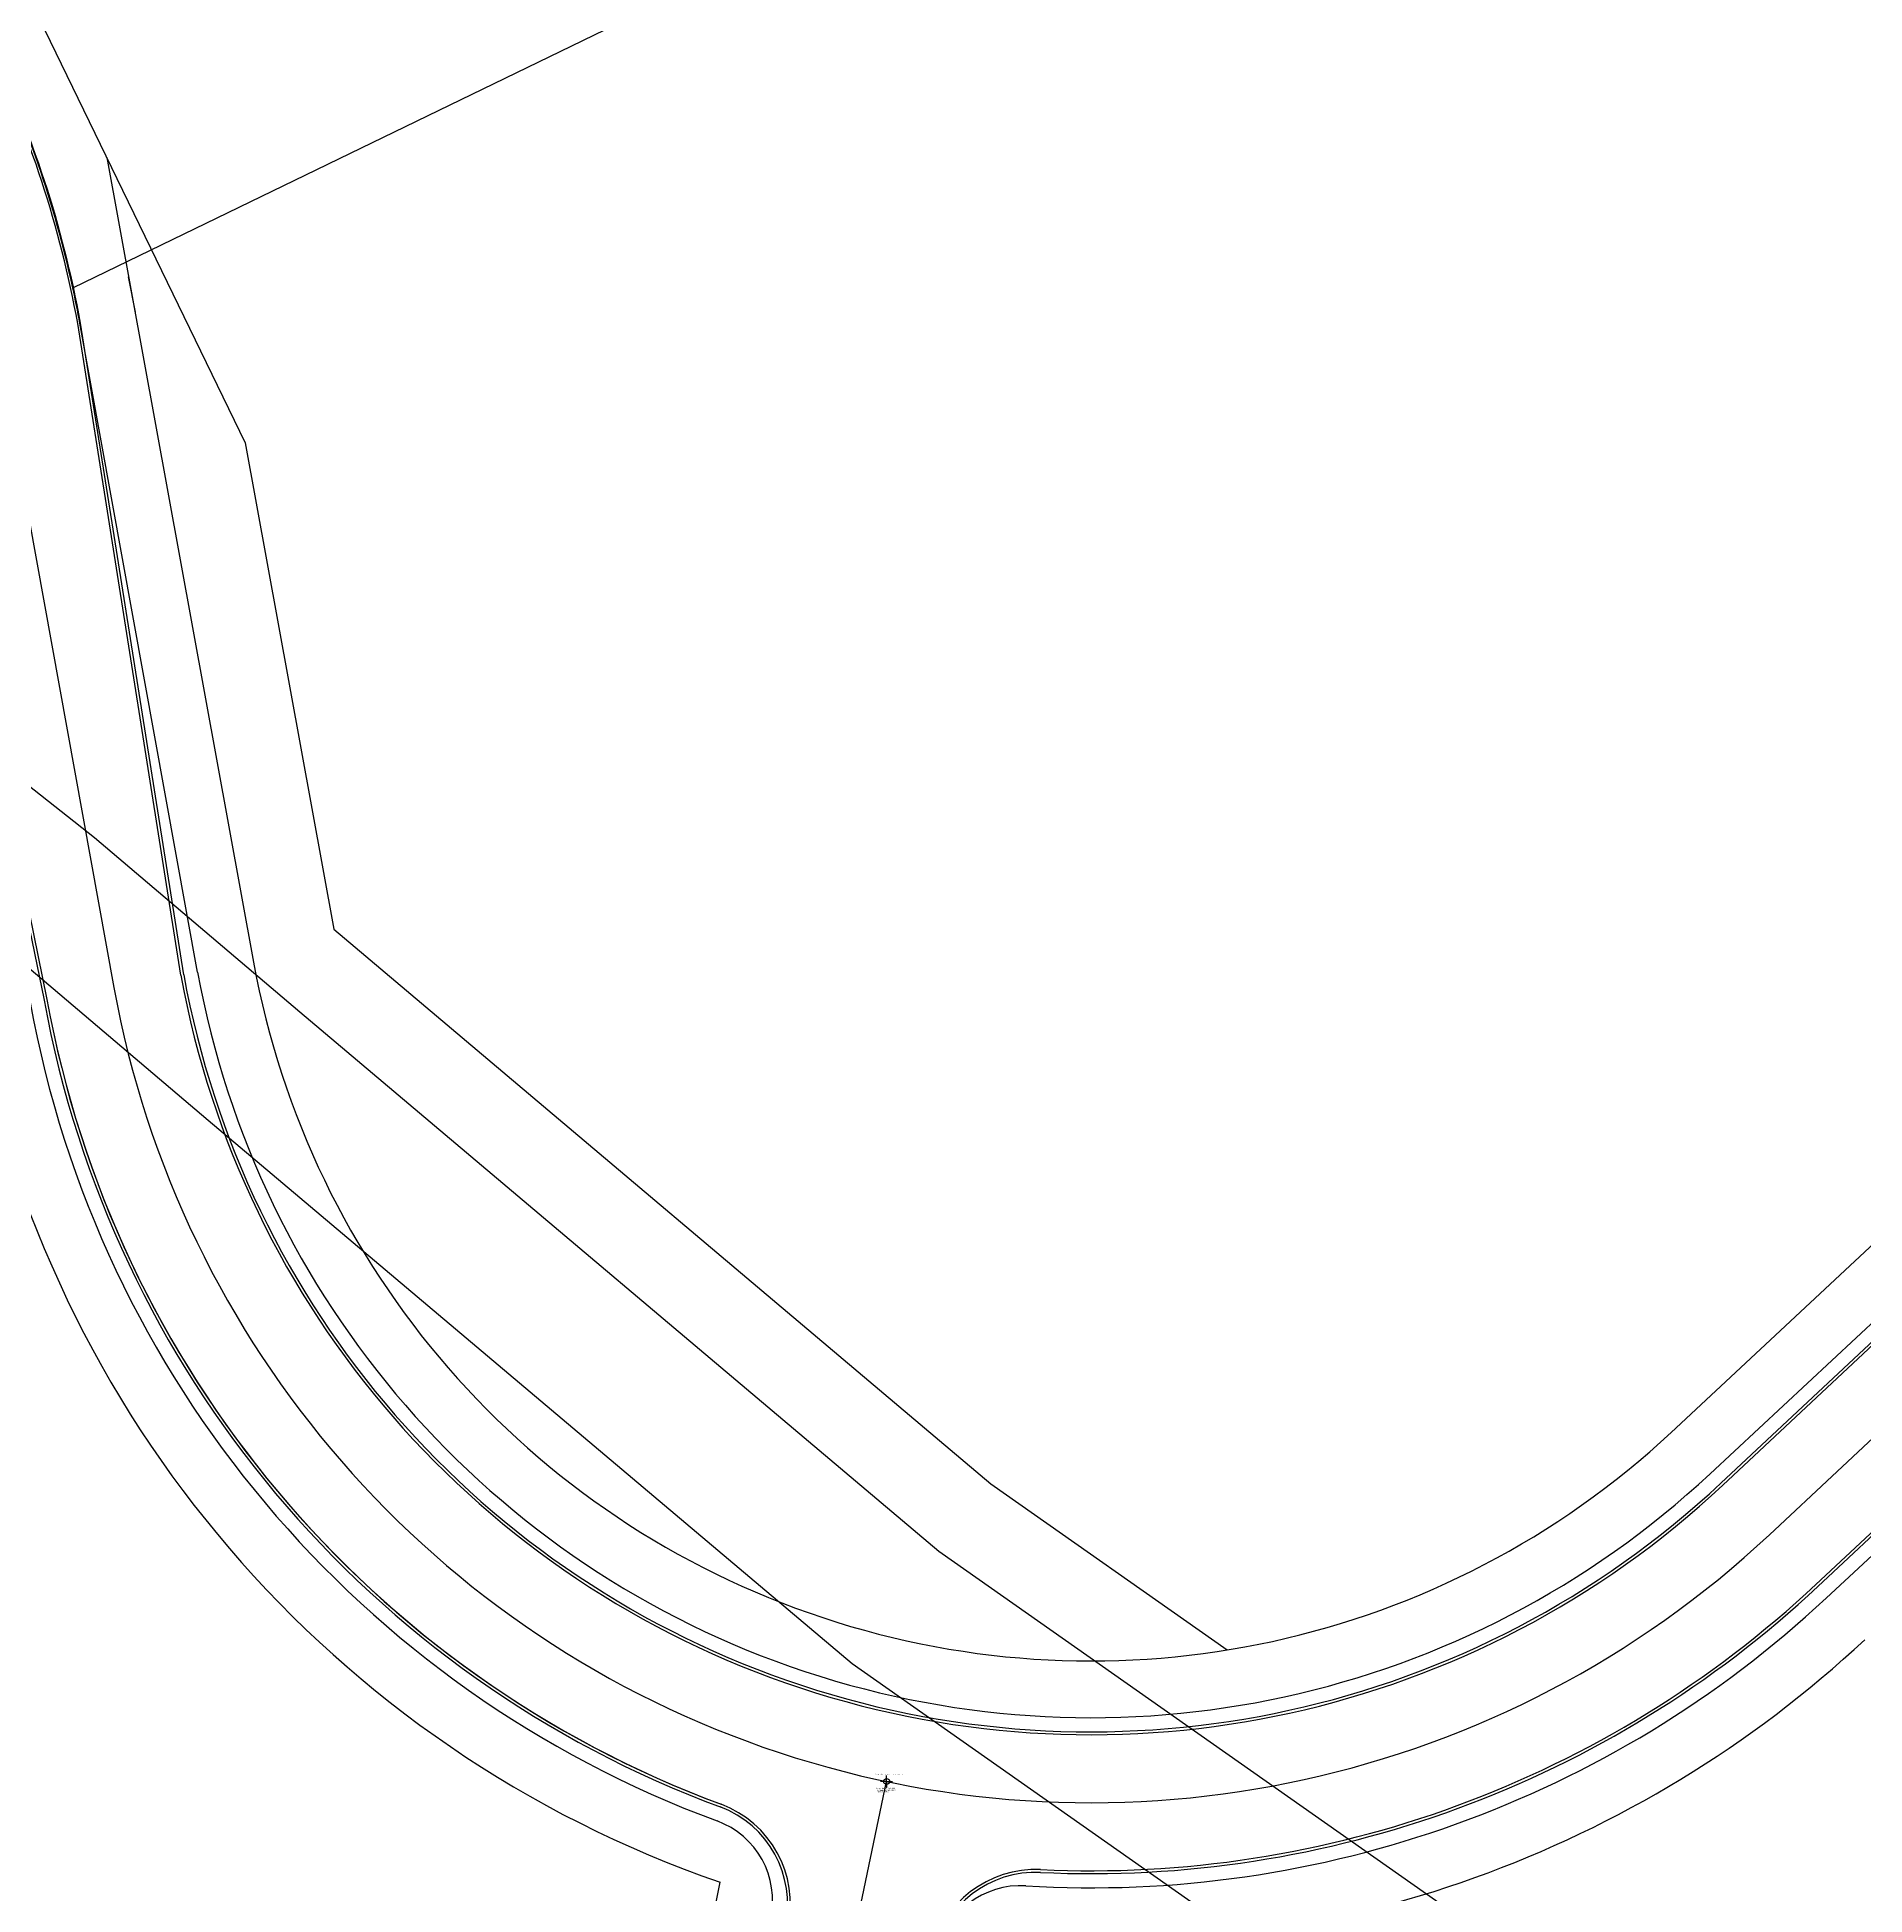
# Model space of a CAD drawing. Extents: x 5056 to 8489, y 7656 to 10510.
# Drawn here: x 7188 to 7832, y 9165 to 9820 of the extents above; entities that cross this region are included whole.
import ezdxf

# ---------------------------------------------------------------- set-up
doc = ezdxf.new("R2010")
doc.units = 0
for name, color, linetype in [('Ex Easements', 7, 'Continuous'), ('Ex Parcels', 7, 'Continuous'), ('Ex Roads', 7, 'Continuous'), ('KML Placemark', 7, 'Continuous')]:
    doc.layers.add(name, color=color, linetype=linetype)

msp = doc.modelspace()

# ---------------------------------------------------------------- linework, layer by layer
at = {"layer": 'Ex Easements'}
msp.add_line((7222.21, 9723.39), (7219.74, 9735.82), dxfattribs=at)
for points in [[(7113.41, 9981.07), (7260.9, 9677.28)], [(7212.06, 9777.89), (7263.81, 9494.15)], [(6914.44, 9768.37), (6996.76, 9704.84), (7207.75, 9538.17), (7280.2, 9476.6), (7505.36, 9286.42), (8121.13, 8853.6)], [(6869.65, 9740.07), (6965.95, 9665.46), (7176.06, 9499.49), (7247.88, 9438.45), (7474.8, 9246.79), (8092.37, 8812.69)], [(7260.9, 9677.28), (7292.18, 9505.79)], [(7292.18, 9505.79), (7299.6, 9499.49), (7523.7, 9310.2), (7607.08, 9251.6)], [(7763.61, 9328.33), (7844.06, 9403.36)]]:
    msp.add_lwpolyline(points, dxfattribs=at)
for centre, radius, start, end in [((7558.99, 9547.72), 300, 190.285, 313.00444), ((7558.99, 9547.72), 400, 190.285, 250.9272), ((7558.99, 9547.72), 400, 266.54143, 313.00595), ((7133.03, 9222.84), 300, 320.67936, 349.79154)]:
    msp.add_arc(centre, radius, start, end, dxfattribs=at)
at = {"layer": 'Ex Parcels'}
for p, q in [((7200.12, 9731.93), (7860.09, 10052.34)), ((7244.13, 9490.58), (7202.59, 9719.49)), ((7857.69, 9388.73), (7777.25, 9313.7)), ((7818.18, 9269.83), (7898.62, 9344.86))]:
    msp.add_line(p, q, dxfattribs=at)
for centre, radius, start, end in [((6828.7, 9651.65), 380, 12.19616, 25.89639), ((6828.7, 9651.65), 380, 10.285, 12.19616), ((7558.99, 9547.72), 320, 190.285, 313.00444), ((7558.99, 9547.72), 380, 190.285, 249.71128), ((7558.99, 9547.72), 380, 266.54143, 313.00595), ((7416.82, 9163.15), 30, 348.12209, 69.71128), ((7534.26, 9138.47), 30, 86.54143, 168.13062)]:
    msp.add_arc(centre, radius, start, end, dxfattribs=at)
at = {"layer": 'Ex Roads'}
for p, q in [((7238.23, 9489.52), (7201.86, 9719.37)), ((7239.22, 9489.67), (7202.84, 9719.52)), ((7173.08, 9714.14), (7214.61, 9485.23)), ((7180.65, 9526.49), (7190.02, 9480.75)), ((7181.63, 9526.69), (7191, 9480.95)), ((7860.81, 9385.09), (7781.11, 9310.47)), ((7861.49, 9384.36), (7781.79, 9309.74)), ((7877.89, 9366.84), (7798.2, 9292.22)), ((7894.29, 9349.32), (7814.6, 9274.7)), ((7894.98, 9348.59), (7815.28, 9273.97)), ((7475.54, 9150.81), (7486.98, 9205.21))]:
    msp.add_line(p, q, dxfattribs=at)
for centre, radius, start, end in [((6828.7, 9651.65), 379.25, 10.28574, 25.89639), ((6828.7, 9651.65), 380.25, 10.28574, 25.89639), ((7558.99, 9547.72), 326, 190.285, 313.11343), ((7558.99, 9547.72), 325, 190.285, 313.11343), ((7558.99, 9547.72), 375, 190.285, 249.66165), ((7558.99, 9547.72), 374, 190.285, 249.66165), ((7558.99, 9547.72), 374, 190.285, 249.60139), ((7558.99, 9547.72), 350, 190.285, 313.11343), ((7558.99, 9547.72), 375, 267.28536, 313.11343), ((7558.99, 9547.72), 374, 267.28536, 313.11343), ((7415.56, 9162.03), 36.5, 347.84998, 69.60139), ((7415.56, 9162.03), 37.5, 347.84998, 69.60139), ((7539.5, 9136.68), 37.5, 87.28536, 168.0318), ((7539.5, 9136.68), 36.5, 87.28536, 168.0318)]:
    msp.add_arc(centre, radius, start, end, dxfattribs=at)
at = {"layer": 'KML Placemark'}
for q in [(7484.84, 9205.21), (7486.98, 9207.34), (7486.98, 9203.08), (7489.11, 9205.21)]:
    msp.add_line((7486.98, 9205.21), q, dxfattribs=at)
msp.add_circle((7486.98, 9205.21), 1.07, dxfattribs=at)

# ---------------------------------------------------------------- texts
for s, p in [('Name: RicePennsylvaniaIntersection      ', (7482.93, 9207.57)), ('Longitude: -75.6841399916 ', (7483.37, 9202.55)), ('Altitude: 0.0000         ', (7483.77, 9201.38)), ('Latitude: 40.0649924299  ', (7483.82, 9201.91))]:
    msp.add_text(s, height=0.4265, dxfattribs=at).set_placement(p)

doc.saveas('drawing.dxf')
